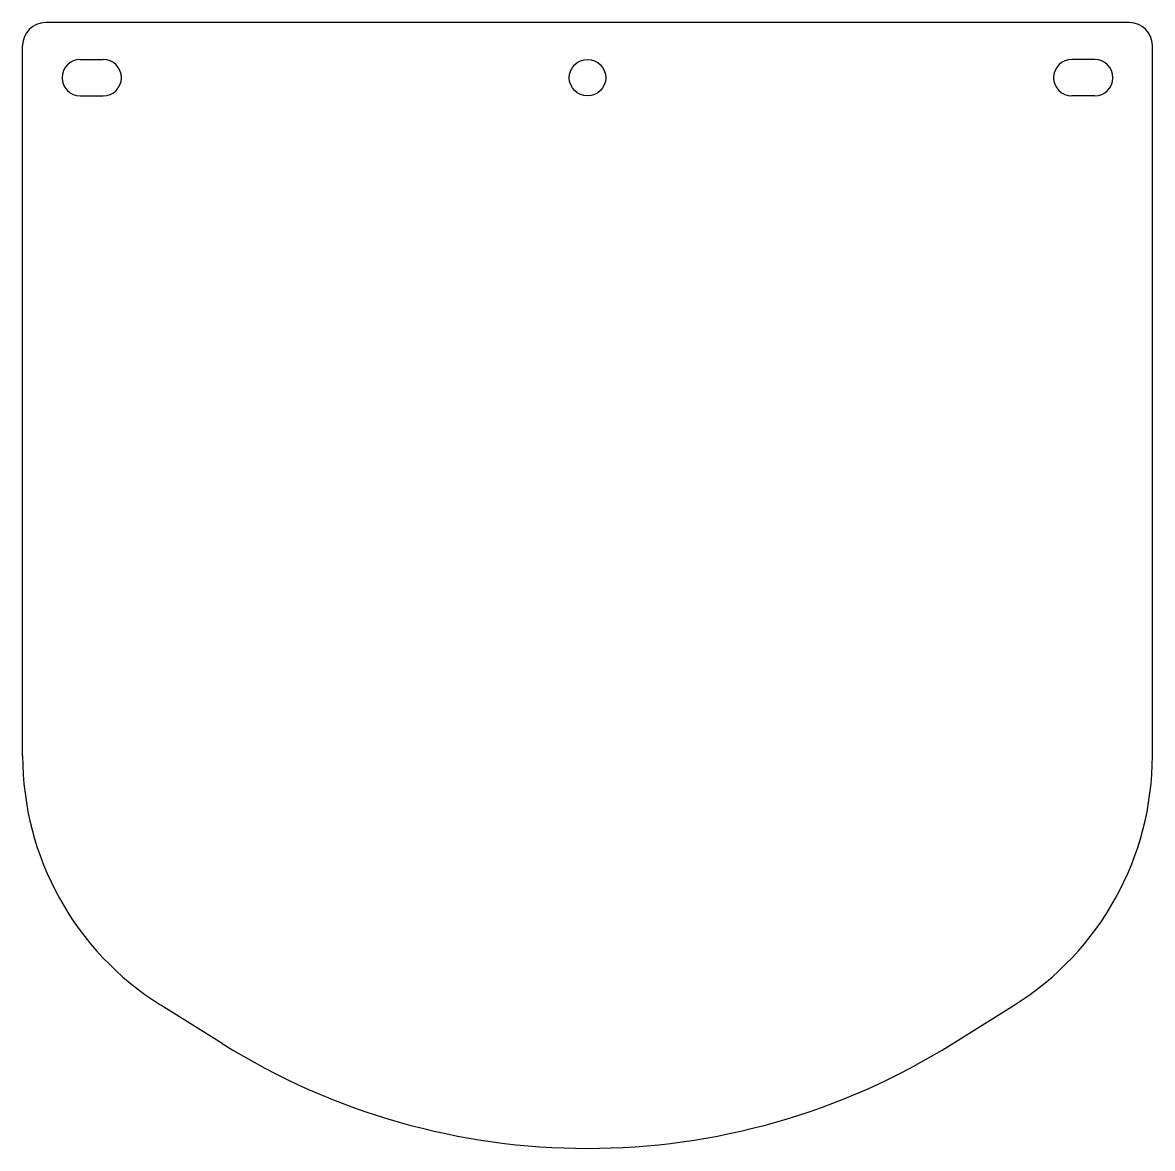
# Model space of a CAD drawing. Header units: millimetres. Extents: x -123 to 123, y -122 to 122.
import ezdxf

# ---------------------------------------------------------------- set-up
doc = ezdxf.new("R2010")
doc.units = ezdxf.units.MM

msp = doc.modelspace()

# ---------------------------------------------------------------- linework, layer by layer
at = {"color": 7, "linetype": 'Continuous', "lineweight": 25}
for p, q in [((118, 122.5), (-118, 122.5)), ((-123, -37.04), (-123, 117.5)), ((123, -37.04), (123, 117.5)), ((-110.45, 114.47), (-105.45, 114.47)), ((110.45, 114.47), (105.45, 114.47)), ((-110.45, 106.53), (-105.45, 106.53)), ((110.45, 106.53), (105.45, 106.53)), ((-79.53, -99.68), (-92.93, -91.3)), ((79.53, -99.68), (92.93, -91.3))]:
    msp.add_line(p, q, dxfattribs=at)
msp.add_circle((0, 110.5), 3.97, dxfattribs=at)
for centre, radius, start, end in [((-118, 117.5), 5, 90, 180), ((118, 117.5), 5, 0, 90), ((-110.45, 110.5), 3.97, 90, 270), ((-105.45, 110.5), 3.97, 270, 90), ((105.45, 110.5), 3.97, 90, 270), ((110.45, 110.5), 3.97, 270, 90), ((-59, -37.04), 64, 180, 237.9831), ((59, -37.04), 64, 302.0169, 0), ((0, 27.5), 150, 237.9831, 302.0169)]:
    msp.add_arc(centre, radius, start, end, dxfattribs=at)

doc.saveas('drawing.dxf')
